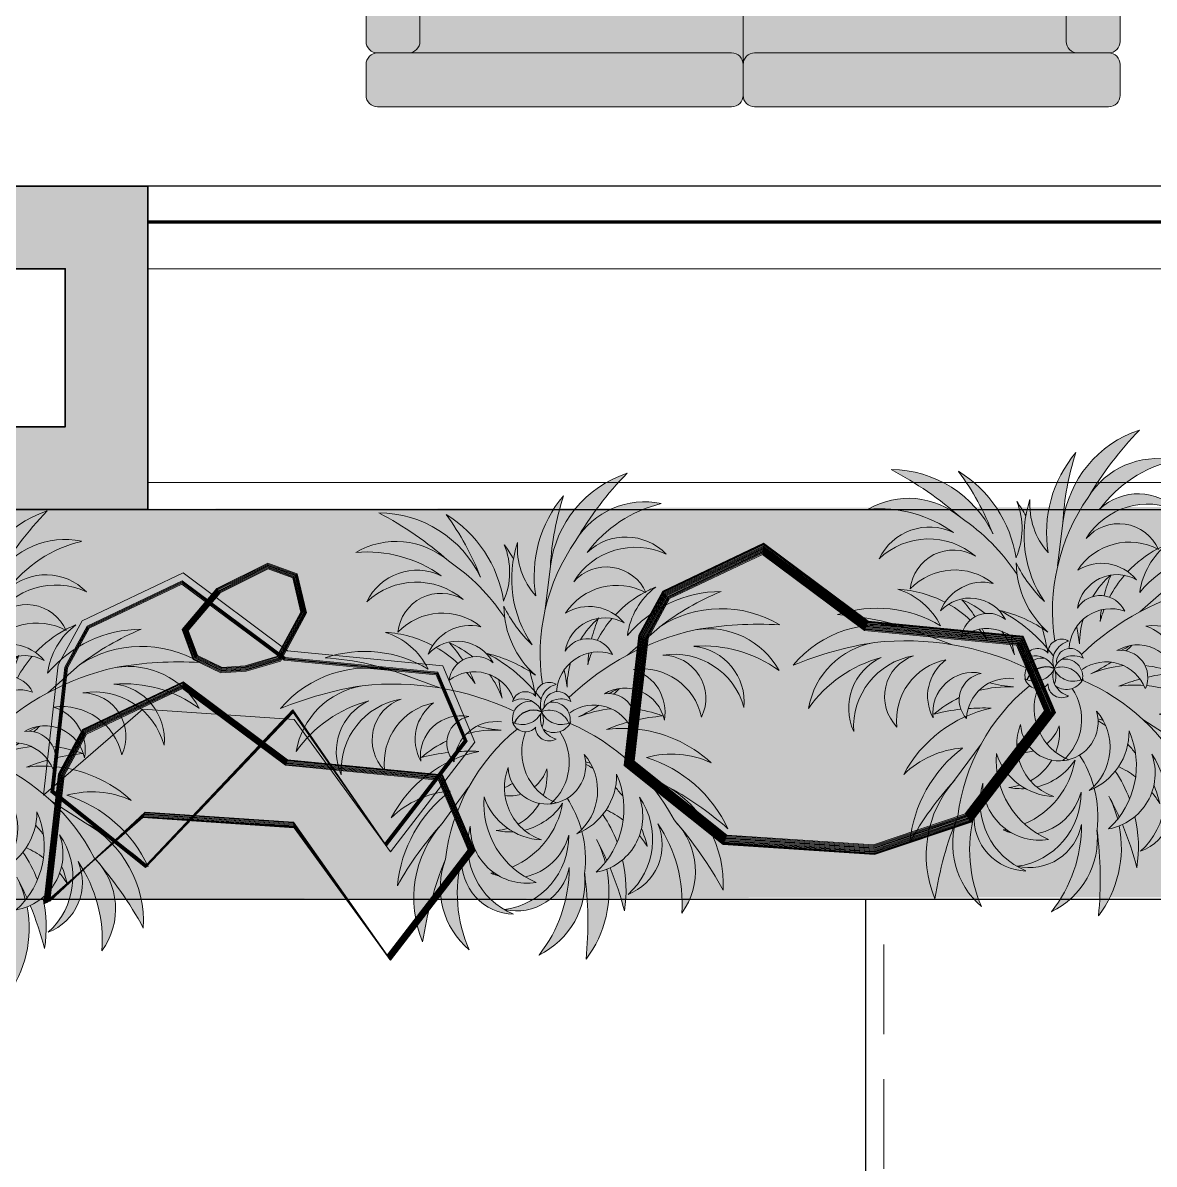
# Model space of a CAD drawing. Header units: millimetres. Extents: x -122165 to 59500, y -31598 to 53500.
# Drawn here: x 1152 to 4303, y 22177 to 25354 of the extents above; entities that cross this region are included whole.
import ezdxf

# ---------------------------------------------------------------- set-up
doc = ezdxf.new("R2010")
doc.units = ezdxf.units.MM
doc.header["$MEASUREMENT"] = 0
doc.linetypes.add('ARC$0$Existing Layout$0$07.08.14_LP_0G-for WD_FINAL$0$DASHED2', pattern=[0.375, 0.25, -0.125])
doc.linetypes.add('HIDDEN', pattern=[0.375, 0.25, -0.125])
for name, color, linetype, lineweight in [('ARC_A_ R.C.C', 162, 'Continuous', 40), ('ARC_A_R.C.C. Hatch', 8, 'Continuous', 5), ('ARC_A_Steel_1(fabrication)', 46, 'Continuous', 9), ('ARC_A_WALL', 158, 'Continuous', 35), ('ARC_Concept Zone', 252, 'ARC$0$Existing Layout$0$07.08.14_LP_0G-for WD_FINAL$0$DASHED2', 30), ('ARC_D_W Block', 252, 'Continuous', 20), ('ARC_Wall Hatch', 253, 'Continuous', 0), ('I_FUR', 7, 'Continuous', 18), ('I_FUR_Hatch', 254, 'Continuous', 18), ('I_SOFA & TABLE', 7, 'Continuous', 5), ('Lan_Planter', 74, 'Continuous', 13), ('Lan_Trees', 86, 'Continuous', 13)]:
    doc.layers.add(name, color=color, linetype=linetype, lineweight=lineweight)
for name, color, linetype in [('Hth_Elv_Furniture', 200, 'Continuous'), ('Hth_Elv_Lawn', 64, 'Continuous'), ('Pln_Elv_Curbing', 3, 'Continuous'), ('Pln_Elv_Dotted', 8, 'HIDDEN'), ('Pln_Elv_Stair', 3, 'Continuous')]:
    doc.layers.add(name, color=color, linetype=linetype)

# ---------------------------------------------------------------- blocks, each defined once
blk = doc.blocks.new('ARC$1$Existing Layout$0$col gf 180116')
at = {"layer": 'ARC_A_R.C.C. Hatch'}
h = blk.add_hatch(color=256, dxfattribs=at)
h.dxf.hatch_style = 1
h.paths.add_polyline_path([(201.74, 26.7862), (202.64, 26.7862), (202.64, 26.4862), (201.74, 26.4862)])
edge = h.paths.add_edge_path()
edge.add_line((216.34, 22.9862), (216.14, 22.9862))
edge.add_line((216.14, 22.9862), (216.14, 25.5862))
edge.add_line((216.14, 25.5862), (218.34, 25.5862))
edge.add_line((218.34, 25.5862), (218.34, 22.9862))
edge.add_line((218.34, 22.9862), (218.04, 22.9862))
h.paths.add_polyline_path([(207.14, 25.8862), (207.44, 25.8862), (207.44, 26.7862), (207.14, 26.7862)])
h.paths.add_polyline_path([(208.04, 20.4862), (208.04, 20.7862), (207.14, 20.7862), (207.14, 20.4862)])
h.paths.add_polyline_path([(202.64, 32.7862), (202.64, 32.4862), (201.74, 32.4862), (201.74, 32.7862)])
h.paths.add_polyline_path([(191.24, 20.4862), (191.24, 20.7862), (190.34, 20.7862), (190.34, 20.4862)])
h.paths.add_polyline_path([(184.04, 20.4862), (184.04, 20.7862), (183.14, 20.7862), (183.14, 20.4862)])
h.paths.add_polyline_path([(220.64, 14.1862), (220.34, 14.1862), (220.34, 13.2862), (220.64, 13.2862)])
h.paths.add_polyline_path([(220.64, 20.4862), (220.64, 20.7862), (219.74, 20.7862), (219.74, 20.4862)])
h.paths.add_polyline_path([(220.64, 25.2862), (220.64, 25.5862), (219.74, 25.5862), (219.74, 25.2862)])
h.paths.add_polyline_path([(220.64, 32.7862), (220.64, 32.4862), (219.74, 32.4862), (219.74, 32.7862)])
h.paths.add_polyline_path([(220.34, 37.2862), (220.64, 37.2862), (220.64, 38.1862), (220.34, 38.1862)])
h.paths.add_polyline_path([(201.14, 43.2862), (201.44, 43.2862), (201.44, 44.1862), (201.14, 44.1862)])
h.paths.add_polyline_path([(196.34, 43.2862), (196.64, 43.2862), (196.64, 44.1862), (196.34, 44.1862)])
h.paths.add_polyline_path([(190.34, 43.2862), (190.64, 43.2862), (190.64, 44.1862), (190.34, 44.1862)])
h.paths.add_polyline_path([(207.14, 43.2862), (207.44, 43.2862), (207.44, 44.1862), (207.14, 44.1862)])
h.paths.add_polyline_path([(220.64, 56.7862), (220.34, 56.7862), (220.34, 55.8862), (220.64, 55.8862)])
h.paths.add_polyline_path([(220.34, 50.7862), (220.64, 50.7862), (220.64, 49.8862), (220.34, 49.8862)])
h.paths.add_polyline_path([(226.34, 50.7862), (226.64, 50.7862), (226.64, 49.8862), (226.34, 49.8862)])
h.paths.add_polyline_path([(220.34, 43.2862), (220.64, 43.2862), (220.64, 44.1862), (220.34, 44.1862)])
h.paths.add_polyline_path([(232.64, 44.1862), (232.64, 43.8862), (231.74, 43.8862), (231.74, 44.1862)])
h.paths.add_polyline_path([(232.64, 50.4862), (232.64, 50.7862), (231.74, 50.7862), (231.74, 50.4862)])
h.paths.add_polyline_path([(232.64, 55.8862), (232.64, 56.1862), (231.74, 56.1862), (231.74, 55.8862)])
h.paths.add_polyline_path([(213.14, 43.2862), (213.44, 43.2862), (213.44, 44.1862), (213.14, 44.1862)])
h.paths.add_polyline_path([(226.64, 7.8862), (226.64, 8.1862), (225.74, 8.1862), (225.74, 7.8862)])
h.paths.add_polyline_path([(226.64, 13.2862), (226.64, 13.5862), (225.74, 13.5862), (225.74, 13.2862)])
h.paths.add_polyline_path([(201.74, 20.7862), (201.74, 20.4862), (202.64, 20.4862), (202.64, 20.7862)])
h.paths.add_polyline_path([(184.04, 25.8862), (184.04, 26.1862), (183.14, 26.1862), (183.14, 25.8862)])
h.paths.add_polyline_path([(183.14, 14.1862), (183.14, 13.8862), (184.04, 13.8862), (184.04, 14.1862)])
h.paths.add_polyline_path([(202.64, 13.8862), (202.64, 14.1862), (201.74, 14.1862), (201.74, 13.8862)])
h.paths.add_polyline_path([(196.34, 13.2862), (196.64, 13.2862), (196.64, 14.1862), (196.34, 14.1862)])
h.paths.add_polyline_path([(190.34, 13.2862), (190.64, 13.2862), (190.64, 14.1862), (190.34, 14.1862)])
h.paths.add_polyline_path([(196.34, 25.8862), (196.64, 25.8862), (196.64, 26.7862), (196.34, 26.7862)])
h.paths.add_polyline_path([(190.34, 25.8862), (190.64, 25.8862), (190.64, 26.7862), (190.34, 26.7862)])
h.paths.add_polyline_path([(214.04, 13.2862), (214.04, 13.5862), (213.14, 13.5862), (213.14, 13.2862)])
h.paths.add_polyline_path([(213.14, 20.7862), (213.14, 20.4862), (214.04, 20.4862), (214.04, 20.7862)])
h.paths.add_polyline_path([(213.44, 26.7862), (213.14, 26.7862), (213.14, 25.8862), (213.44, 25.8862)])
h.paths.add_polyline_path([(214.04, 32.7862), (214.04, 32.4862), (213.14, 32.4862), (213.14, 32.7862)])
h.paths.add_polyline_path([(214.04, 7.8862), (214.04, 8.1862), (213.14, 8.1862), (213.14, 7.8862)])
h.paths.add_polyline_path([(226.64, 20.4862), (226.64, 20.7862), (225.74, 20.7862), (225.74, 20.4862)])
h.paths.add_polyline_path([(226.64, 25.2862), (226.64, 25.5862), (225.74, 25.5862), (225.74, 25.2862)])
h.paths.add_polyline_path([(226.64, 32.7862), (226.64, 32.4862), (225.74, 32.4862), (225.74, 32.7862)])
h.paths.add_polyline_path([(226.64, 37.2862), (226.64, 37.5862), (225.74, 37.5862), (225.74, 37.2862)])
h.paths.add_polyline_path([(225.74, 44.1862), (225.74, 43.8862), (226.64, 43.8862), (226.64, 44.1862)])
h.paths.add_polyline_path([(226.64, 56.7862), (226.34, 56.7862), (226.34, 55.8862), (226.64, 55.8862)])
h.paths.add_polyline_path([(214.04, 55.8862), (214.04, 56.1862), (213.14, 56.1862), (213.14, 55.8862)])
h.paths.add_polyline_path([(213.14, 37.2862), (213.44, 37.2862), (213.44, 38.1862), (213.14, 38.1862)])
h.paths.add_polyline_path([(214.04, 50.7862), (213.74, 50.7862), (213.74, 49.8862), (214.04, 49.8862)])
h.paths.add_polyline_path([(207.14, 37.2862), (207.44, 37.2862), (207.44, 38.1862), (207.14, 38.1862)])
h.paths.add_polyline_path([(207.14, 49.8862), (207.44, 49.8862), (207.44, 50.7862), (207.14, 50.7862)])
h.paths.add_polyline_path([(183.14, 50.1862), (183.14, 49.8862), (184.04, 49.8862), (184.04, 50.1862)])
h.paths.add_polyline_path([(183.14, 38.1862), (183.14, 37.8862), (184.04, 37.8862), (184.04, 38.1862)])
h.paths.add_polyline_path([(201.74, 37.5862), (201.74, 37.2862), (202.64, 37.2862), (202.64, 37.5862)])
h.paths.add_polyline_path([(196.34, 37.2862), (196.64, 37.2862), (196.64, 38.1862), (196.34, 38.1862)])
h.paths.add_polyline_path([(190.34, 37.2862), (190.64, 37.2862), (190.64, 38.1862), (190.34, 38.1862)])
h.paths.add_polyline_path([(201.14, 49.8862), (201.44, 49.8862), (201.44, 50.7862), (201.14, 50.7862)])
h.paths.add_polyline_path([(196.34, 49.8862), (196.64, 49.8862), (196.64, 50.7862), (196.34, 50.7862)])
h.paths.add_polyline_path([(190.34, 49.8862), (190.64, 49.8862), (190.64, 50.7862), (190.34, 50.7862)])
h.paths.add_polyline_path([(220.64, 8.1862), (220.34, 8.1862), (220.34, 7.2862), (220.64, 7.2862)])
h.paths.add_polyline_path([(195.74, 20.4862), (195.74, 20.7862), (196.64, 20.7862), (196.64, 20.4862)])
h.paths.add_polyline_path([(183.14, 43.5862), (183.14, 43.2862), (184.04, 43.2862), (184.04, 43.5862)])
blk = doc.blocks.new('ARC$0$Existing Layout$0$A$C04F219B2')
at = {"layer": 'ARC_Wall Hatch'}
h = blk.add_hatch(color=256, dxfattribs=at)
h.dxf.hatch_style = 1
h.paths.add_polyline_path([(0.6, -0.9), (-0.9, -0.9), (-0.9, -0.3), (-0.67, -0.3), (-0.67, -0.67), (0.37, -0.67), (0.37, -0.23), (0, -0.23), (0, 0), (0.6, 0)])
h.paths.add_polyline_path([(0, 0), (-0.23, 0), (-0.23, 0.37), (-0.67, 0.37), (-0.67, 0), (-0.9, 0), (-0.9, 0.6), (0, 0.6)])
at = {"layer": 'ARC_A_WALL'}
blk.add_line((0.5978, -0.3952, -0.0007), (0.6, -0.3952, -0.0007), dxfattribs=at)
blk.add_lwpolyline([(0, 0), (-0.23, 0), (-0.23, 0.37), (-0.67, 0.37), (-0.67, 0), (-0.9, 0), (-0.9, 0.6), (0, 0.6)], close=True, dxfattribs=at)
at = {"layer": 'ARC_A_WALL', "elevation": 0}
blk.add_lwpolyline([(0.6, -0.9), (-0.9, -0.9), (-0.9, -0.3), (-0.67, -0.3), (-0.67, -0.67), (0.37, -0.67), (0.37, -0.23), (0, -0.23), (0, 0), (0.6, 0)], close=True, dxfattribs=at)
blk = doc.blocks.new('ARC$0$Existing Layout$0$A$C3EBA4768')
at = {"layer": 'ARC_Wall Hatch'}
blk.add_blockref('ARC$0$Existing Layout$0$A$C04F219B2', (0.9, -6.6, 0.0013), dxfattribs=at)
blk = doc.blocks.new('ARC')
at = {"layer": 'ARC_A_Steel_1(fabrication)'}
for p, q in [((1500, 24074.9, -1.5), (6000, 24074.9, -1.5)), ((1500, 23999.9, -1.5), (6000, 23999.9, -1.5))]:
    blk.add_line(p, q, dxfattribs=at)
at = {"layer": 'ARC_Concept Zone'}
blk.add_line((0, 23999.9, -1.5), (11999.9, 23999.9, -1.5), dxfattribs=at)
at = {"layer": 'ARC_Concept Zone', "ltscale": 1.5, "elevation": -0.1}
blk.add_lwpolyline([(13499.9, 24899.9), (900, 24899.9), (900, 36599.8), (13269.9, 36599.8), (13269.9, 26999.8)], dxfattribs=at)
at = {"layer": 'ARC_D_W Block', "lineweight": 13}
for p, q in [((1500, 24899.9, -1.5), (6000, 24899.9, -1.5)), ((1500, 24669.9, -1.5), (6000, 24669.9, -1.5))]:
    blk.add_line(p, q, dxfattribs=at)
at = {"layer": 'ARC_D_W Block', "lineweight": 13, "extrusion": (4.48937e-09, -4.2654e-20, 1), "const_width": 10, "elevation": -1.5}
blk.add_lwpolyline([(1500, 24799.9), (6000, 24800.1)], dxfattribs=at)
at = {"xscale": 999.9941761349517, "yscale": 999.9941761349517, "zscale": 999.9941761349517}
blk.add_blockref('ARC$0$Existing Layout$0$A$C3EBA4768', (0, 31499.8, -0.7), dxfattribs=at)
at = {"layer": 'ARC_A_ R.C.C', "extrusion": (4.48937e-09, -4.26518e-20, 1), "xscale": 999.9941761349517, "yscale": 999.9941761349517, "zscale": 999.9941761349517}
blk.add_blockref('ARC$1$Existing Layout$0$col gf 180116', (-183138.9, -13286.1, -0.9), dxfattribs=at)
at = {"layer": 'ARC_Wall Hatch', "xscale": 999.9941761349517, "yscale": 999.9941761349517, "zscale": 999.9941761349517}
blk.add_blockref('ARC$0$Existing Layout$0$A$C04F219B2', (900, 24899.9, 0.6), dxfattribs=at)
blk = doc.blocks.new('P1')
at = {"layer": 'Hth_Elv_Furniture'}
h = blk.add_hatch(color=62, dxfattribs=at)
h.dxf.hatch_style = 1
h.paths.add_polyline_path([(33.77, -5.66, -0.219246), (32.76, -15.01, 0.20212), (36.08, -11.13, -0.107214), (34.89, -15.41, -0.313782), (36.59, -19.78, 0.389116), (36.1, -12.26, -0.549894), (39.06, -18.18, 0.383568), (38.84, -9.43, -0.413514), (41.21, -16.19, 0.177326), (43.33, -8.43, -0.318251), (42.56, -16.84, -0.098835), (37.42, -21.94, 0.17978), (32.19, -24.74, 0.012151), (32.54, -24.22, -0.024893), (30.75, -24.66, -0.003217), (30.61, -24.78, -0.504229), (31.37, -26.6, 0.440566), (28.89, -25.29, -0.064406), (29.31, -25.54, -0.928445), (29.83, -27.93, 0.440566), (28.89, -25.29, -0.188433), (27.51, -25.33, -0.188433), (28.89, -25.29, 0.169668), (29.82, -24.45, 0.328118), (28.93, -22.81, 0.138611), (31.25, -9.01, 0.058181), (29.18, -1.63, -0.28732), (32.54, -12.01, 0.064978)])
h = blk.add_hatch(color=256, dxfattribs=at)
h.dxf.hatch_style = 1
h.paths.add_polyline_path([(29.18, -1.63, -0.058181), (31.25, -9.01, -0.068976), (31.05, -16.07), (32.54, -12.01, 0.28732)])
h = blk.add_hatch(color=106, dxfattribs=at)
h.dxf.hatch_style = 1
h.paths.add_polyline_path([(31.25, -9.01, 0.318251), (25.28, -3.04, -0.177326), (29.88, -9.63, 0.413514), (23.17, -7.13, -0.383568), (30.04, -12.55, 0.549894), (23.59, -11.05, -0.389116), (29.69, -15.49, 0.374283), (24.42, -14.33, -0.517052), (28.45, -18.69, 0.563538), (24.52, -17.23, -0.003578), (24.59, -17.38, -0.256227), (27.6, -19.44, 0.042482), (27.22, -21.61, 0.076941), (26.89, -18.47, 0.126123), (25.26, -17.51, -0.029036), (25.3, -19.59, 0.049426), (24.59, -17.38, 0.015093), (24.36, -17.36, -0.02156), (24.52, -17.23, 0.166347), (19.29, -11.66, -0.175984), (21.69, -17, 0.210151), (13.13, -12.21, -0.060449), (18.77, -16.28), (22.05, -18.67, -0.09578), (27.34, -23.07, -0.094671), (27.69, -22.77, 0.000782), (27.68, -22.77, -0.273926), (28.93, -22.81, 0.138611)])
h = blk.add_hatch(color=106, dxfattribs=at)
h.dxf.hatch_style = 1
h.paths.add_polyline_path([(46.91, -10.53, -0.058181), (42.56, -16.84, -0.098835), (37.42, -21.94, -0.030775), (38.46, -21.86, 0.088195), (34.95, -24.43, -0.196871), (42.71, -22.73, 0.036965), (44.02, -21.91, -0.20212), (38.92, -21.84, 0.219246), (46.75, -16.64, -0.064978), (41.08, -19.75, 0.28732)])
h = blk.add_hatch(color=106, dxfattribs=at)
h.dxf.hatch_style = 1
h.paths.add_polyline_path([(8.03, -14.49, -0.057372), (15.52, -16.56, -0.095538), (22.05, -18.67), (18.77, -16.28, 0.287759)])
h = blk.add_hatch(color=62, dxfattribs=at)
h.dxf.hatch_style = 1
h.paths.add_polyline_path([(23.83, -22.25, 0.424301), (20.54, -26.09, 0.016292), (20.76, -26.33, -0.392603), (27.08, -23.82, -0.166456), (27.34, -23.07, 0.193085), (15.52, -16.56, 0.317008), (7.32, -18.72, -0.170047), (15.68, -18.05, 0.426055), (10.55, -22.74, -0.378393), (18.5, -18.82, 0.463836), (13.41, -24.8, -0.322927), (21.18, -20.07, 0.310178), (17.28, -25.28, -0.42541)])
h = blk.add_hatch(color=62, dxfattribs=at)
h.dxf.hatch_style = 1
h.paths.add_polyline_path([(40.19, -35.64, 0.20212), (35.79, -33.06, -0.219246), (39.79, -41.56, 0.064978), (36.55, -35.96), (34.02, -33.08, 0.067335), (30.17, -27.77, -0.077651), (29.83, -27.93, 0.440566), (28.89, -25.29, 0.440566), (29.83, -22.65, -0.584036), (30.31, -24.74, 0.006092), (30.75, -24.66, 0.095412), (34.16, -20.37, -0.081113), (32.54, -24.22, 0.003301), (32.77, -24.15, -0.186313), (38.46, -21.86, 0.088195), (34.95, -24.43, -0.23555), (44.21, -23.11, 0.20212), (39.39, -24.76, -0.219246), (48.45, -27.27, 0.064978), (42.09, -26.08, -0.28732), (50.5, -33.03, 0.058181), (44.4, -28.38, -0.318251), (47.75, -36.13, 0.177326), (43.32, -29.42, -0.413514), (43.16, -36.58, 0.383568), (40.66, -28.2, -0.543391), (39.75, -34.71, -0.024432)])
h = blk.add_hatch(color=106, dxfattribs=at)
h.dxf.hatch_style = 1
h.paths.add_polyline_path([(17.7, -27.74, -0.378393), (10.97, -21.96, 0.426055), (14.77, -27.78, -0.170047), (6.84, -25.05, 0.317008), (14.24, -29.19, 0.093631), (18.04, -28.93, -0.021818), (17.83, -28.48, 0.02767), (18.2, -28.89, 0.076735), (21.05, -27.61, -0.095722), (20.58, -26.36, -0.090481), (20.59, -25.1, -0.137395), (18.71, -23.16, 0.03985), (18.16, -23.73, 0.191184), (20.6, -27.19, -0.252795), (14.81, -22.61, 0.047532), (13.93, -23.79, 0.287155)])
h = blk.add_hatch(color=62, dxfattribs=at)
h.dxf.hatch_style = 1
h.paths.add_polyline_path([(29.82, -24.45, 0.568046), (27.71, -22.76, 0.513487), (27.48, -24.74, 0.585796), (26.42, -26.6, -0.440566), (28.89, -25.29, 0.169668)])
h = blk.add_hatch(color=106, dxfattribs=at)
h.dxf.hatch_style = 1
h.paths.add_polyline_path([(27.94, -22.69, 0.021151), (27.87, -22.84, -0.408861), (28.89, -25.29, 0.169668), (29.82, -24.45, 0.518598)])
h.paths.add_polyline_path([(29.71, -25.96, 0.141461), (28.89, -25.29, -0.408861), (27.87, -27.75, 0.018288), (27.93, -27.87, 0.526913)])
h = blk.add_hatch(color=256, dxfattribs=at)
h.dxf.hatch_style = 1
h.paths.add_polyline_path([(44.21, -23.11, 0.23555), (34.95, -24.43, -0.088195), (38.46, -21.86, 0.211726), (32.19, -24.74, 0.012151), (32.54, -24.22, -0.024893), (30.75, -24.66, -0.003217), (30.61, -24.78, -0.202354), (31.38, -25.35, -0.095138), (38.18, -25.61), (42.09, -26.08, -0.064978), (48.45, -27.27, 0.219246), (39.39, -24.76, -0.20212)])
h.paths.add_polyline_path([(42.09, -26.08), (38.18, -25.61, -0.095138), (44.4, -28.38, -0.058181), (50.5, -33.03, 0.28732)])
h = blk.add_hatch(color=106, dxfattribs=at)
h.dxf.hatch_style = 1
h.paths.add_polyline_path([(27.48, -24.74, -0.213271), (27.08, -23.82, 0.272433), (22.08, -24.64, 0.143379), (23.71, -25.75, -0.122936), (21.31, -25.44, 0.052103), (20.76, -26.33, 0.358642), (27.08, -26.94, -0.238718), (27.3, -25.44, 0.199857), (26.42, -26.6, -0.585796)])
h = blk.add_hatch(color=62, dxfattribs=at)
h.dxf.hatch_style = 1
h.paths.add_polyline_path([(28.89, -25.29, -0.188433), (27.51, -25.33, 0.232807), (26.42, -26.6, -0.585796), (27.48, -24.74, -0.213271), (27.08, -23.82, 0.272433), (22.08, -24.64, 0.143379), (23.71, -25.75, -0.122936), (21.31, -25.44, 0.052103), (20.76, -26.33, 0.358642), (27.08, -26.94, 0.164038), (27.73, -27.8, 0.020166), (27.87, -27.75, -0.408861)])
h = blk.add_hatch(color=62, dxfattribs=at)
h.dxf.hatch_style = 1
h.paths.add_polyline_path([(28.89, -25.29, 0.408861), (27.87, -27.75, 0.408861)])
h.paths.add_polyline_path([(27.87, -22.84, 0.408861), (28.89, -25.29, 0.408861)])
h = blk.add_hatch(color=106, dxfattribs=at)
h.dxf.hatch_style = 1
h.paths.add_polyline_path([(37.81, -27.44, -0.384228), (39.73, -34.66, -0.025826), (40.19, -35.64, 0.20212), (35.79, -33.06, -0.219246), (39.79, -41.56, 0.064978), (36.55, -35.96), (34.02, -33.08, 0.067335), (30.17, -27.77, -0.077651), (29.83, -27.93, 0.365781), (29.31, -25.54, -0.430247), (30.7, -26.65, -0.501544), (34.09, -31.7, 0.592294), (34.37, -27.41, -0.517052), (36.94, -32.76, 0.374283)])
h = blk.add_hatch(color=62, dxfattribs=at)
h.dxf.hatch_style = 1
h.paths.add_polyline_path([(27.82, -27.86, -0.18136), (27.08, -26.94, -0.358642), (20.76, -26.33, 0.016292), (20.63, -26.63, 0.424301), (25.02, -29.15, -0.42541), (17.83, -28.48, 0.310178), (23.24, -32.09, -0.322927), (14.35, -30.22, 0.463836), (21.14, -34.16, -0.378393), (12.33, -33.12, 0.426055), (18.73, -35.83, -0.170047), (10.63, -37.99, 0.327489), (18.32, -37.94, 0.007414), (19.08, -37.29, 0.174259)])
h = blk.add_hatch(color=106, dxfattribs=at)
h.dxf.hatch_style = 1
h.paths.add_polyline_path([(24.75, -34.81, -0.175984), (24.27, -40.65, 0.166062), (27.34, -33.67, -0.028989), (27.07, -33.57, 0.020335), (27.36, -33.44, 0.048488), (27.29, -31.16, -0.028401), (27.94, -33.1, 0.128924), (29.15, -31.6, 0.07466), (28.42, -28.62, 0.041207), (29.47, -30.48, -0.276809), (27.07, -33.57, 0.592294), (30.51, -30.98, -0.517052), (28.13, -36.42, 0.374283), (32.73, -33.61, -0.389116), (28.41, -39.79, 0.549894), (34.01, -36.26, -0.383568), (29.29, -43.63, 0.413514), (34.82, -39.08, -0.177326), (32.62, -46.81, 0.318251), (36.32, -39.22, 0.135284), (30.17, -27.77, -0.077651), (29.83, -27.93, 0.281557), (29.71, -25.96, -0.526913), (27.93, -27.87, 0.008573), (27.96, -27.93, -0.022389), (27.82, -27.86, -0.086615), (24.27, -33.34), (22.24, -36.47, -0.060449), (18.28, -42.18, 0.210151)])
h = blk.add_hatch(color=106, dxfattribs=at)
h.dxf.hatch_style = 1
h.paths.add_polyline_path([(22.03, -31.97, -0.096637), (19.99, -31.13, -0.052948), (19.07, -32.69, 0.069413), (21.21, -32.67, 0.022773)])
h.paths.add_polyline_path([(24.15, -29.28, -0.268568), (21.05, -27.61, -0.076735), (18.2, -28.89, 0.307781), (23.73, -29.95, 0.0167)])
h.paths.add_polyline_path([(18.32, -34.34, -0.033102), (17.67, -34.16, -0.03583), (16.67, -34.87, 0.036823)])
h = blk.add_hatch(color=62, dxfattribs=at)
h.dxf.hatch_style = 1
h.paths.add_polyline_path([(15.42, -31.2, 0.061431), (17.07, -32.15, 0.058381), (19.59, -30.84, -0.108013), (18.04, -28.93, -0.093631), (14.24, -29.19, -0.057372), (6.47, -29.32, 0.213514), (14.62, -31.2, -0.049581), (14.35, -30.22, 0.039514), (15.24, -31.06, 0.054424), (17.32, -30.27, -0.018318)])
h = blk.add_hatch(color=62, dxfattribs=at)
h.dxf.hatch_style = 1
h.paths.add_polyline_path([(14.75, -31.49, -0.035721), (10.84, -32.8, 0.096083), (15.48, -32.63, -0.066164)])
h = blk.add_hatch(color=62, dxfattribs=at)
h.dxf.hatch_style = 1
h.paths.add_polyline_path([(36.55, -35.96), (34.02, -33.08, -0.067335), (36.32, -39.22, -0.058181), (36.76, -46.87, 0.28732)])
h = blk.add_hatch(color=106, dxfattribs=at)
h.dxf.hatch_style = 1
h.paths.add_polyline_path([(22.24, -36.47), (24.27, -33.34, -0.086341), (19.08, -37.29, -0.057372), (12.71, -41.74, 0.287759)])
h = blk.add_hatch(color=106, dxfattribs=at)
h.dxf.hatch_style = 1
h.paths.add_polyline_path([(29.15, -33.54, -0.109568), (28.11, -33.79, -0.034868), (28.51, -36.26, 0.067781)])
at = {"layer": 'Hth_Elv_Furniture', "color": 106}
blk.add_arc((27.13, -24.58), 1.9, 338.1003, 67.0514, dxfattribs=at)
at = {"layer": 'Lan_Trees'}
for p, q in [((32.54, -12.01), (31.05, -16.07)), ((18.77, -16.28), (22.05, -18.67)), ((14, -21.4), (14.02, -21.42)), ((14.06, -21.23), (14.1, -21.28)), ((14.11, -21.06), (14.19, -21.14)), ((14.17, -20.89), (14.28, -21)), ((14.24, -20.73), (14.27, -20.77))]:
    blk.add_line(p, q, dxfattribs=at)
for points in [[(31.25, -9.01, 0.058181), (29.18, -1.63, -0.28732), (32.54, -12.01)], [(28.93, -22.81, 0.138611), (31.25, -9.01, 0.318251), (25.28, -3.04, -0.177326), (29.88, -9.63, 0.413514), (23.17, -7.13, -0.383568), (30.04, -12.55, 0.549894), (23.59, -11.05, -0.389116), (29.69, -15.49, 0.374283), (24.42, -14.33, -0.517052), (28.45, -18.69, 0.592294), (24.36, -17.36, -0.440566), (27.97, -21.64)], [(34.89, -15.41, 0.107214), (36.08, -11.13, -0.20212), (32.76, -15.01, 0.219246), (33.77, -5.66)], [(30.06, -22.75, 0.503181), (31.73, -16.89, -0.592294), (33.33, -20.89, 0.517052), (34.11, -15, -0.374283), (36.59, -19.78, 0.389116), (36.1, -12.26, -0.549894), (39.06, -18.18, 0.383568), (38.84, -9.43, -0.413514), (41.21, -16.19, 0.177326), (43.33, -8.43, -0.318251), (42.56, -16.84, -0.098835), (37.42, -21.94)], [(21.69, -17, 0.175984), (19.29, -11.66, -0.221312), (25.3, -19.59, 0.029036), (25.26, -17.51)], [(25.2, -16.84, 0.034816), (24.75, -14.39, -0.067076), (26.25, -16.7)], [(33.58, -18.13, 0.039304), (35.12, -16.94, -0.072151), (33.87, -19.04)], [(27.6, -19.44, 0.042482), (27.22, -21.61, 0.076941), (26.89, -18.47)], [(18.5, -18.82, 0.463836), (13.41, -24.8, -0.322927), (21.18, -20.07, 0.310178), (17.28, -25.28, -0.42541), (23.83, -22.25, 0.470637), (20.63, -26.63, -0.411481), (27.08, -23.82)], [(13.98, -21.49, -0.041587), (14.26, -20.68, 0.009395), (14.31, -20.97)], [(30.02, -25.24, 0.111813), (34.16, -20.37, -0.093357), (32.19, -24.74, -0.211726), (38.46, -21.86, 0.088195), (34.95, -24.43, -0.23555), (44.21, -23.11)], [(18.32, -22.21, -0.052774), (18.12, -21.18, 0.06735), (18.01, -22.71)], [(13.93, -23.79, 0.287155), (17.7, -27.74, -0.378393), (10.97, -21.96, 0.426055), (14.77, -27.78, -0.170047), (6.84, -25.05)], [(18.16, -23.73, 0.191184), (20.6, -27.19, -0.252795), (14.81, -22.61)], [(22.08, -24.64, 0.143379), (23.71, -25.75, -0.122936), (21.31, -25.44)], [(44.4, -28.38, -0.058181), (50.5, -33.03, 0.28732), (42.09, -26.08), (38.18, -25.61)], [(18.99, -37.37, -0.365717), (10.63, -37.99, 0.170047), (18.73, -35.83, -0.426055), (12.33, -33.12, 0.378393), (21.14, -34.16, -0.463836), (14.35, -30.22, 0.322927), (23.24, -32.09, -0.310178), (17.83, -28.48, 0.42541), (25.02, -29.15, -0.470637), (20.54, -26.09, 0.377888), (27.09, -26.94)], [(30.7, -26.65, -0.501544), (34.09, -31.7, 0.592294), (34.37, -27.41, -0.517052), (36.94, -32.76, 0.374283), (37.81, -27.44, -0.389116), (39.68, -34.75, 0.549894), (40.66, -28.2, -0.383568), (43.16, -36.58, 0.413514), (43.32, -29.42)], [(27.82, -27.88, -0.173978), (19.08, -37.29, -0.057372), (12.71, -41.74, 0.287759), (22.24, -36.47)], [(29.15, -31.6, 0.07466), (28.42, -28.62, 0.041207), (29.47, -30.48)], [(35.49, -29.82, -0.040494), (37.39, -30.46, 0.075804), (35.42, -28.82)], [(14.24, -29.19, -0.057372), (6.47, -29.32, 0.213514), (14.62, -31.2)], [(27.36, -33.44, 0.048488), (27.29, -31.16, -0.028401), (27.94, -33.1)], [(39.75, -34.71, -0.024432), (40.19, -35.64, 0.20212), (35.79, -33.06, -0.219246), (39.79, -41.56, 0.064978), (36.55, -35.96), (34.02, -33.08)], [(18.28, -42.18, 0.060449), (22.24, -36.47), (24.27, -33.34)], [(28.11, -33.79, -0.034868), (28.51, -36.26, 0.067781), (29.15, -33.54)], [(17.67, -34.16, -0.03583), (16.67, -34.87, 0.036823), (18.32, -34.34)]]:
    blk.add_lwpolyline(points, format="xyb", dxfattribs=at)
for centre, radius, start, end in [((8.82, -4.11), 25, 338.0749, 356.4509), ((36.63, -10.49), 10.28, 295.648, 359.7697), ((17.69, 4.93), 33.06, 318.8003, 332.1193), ((-0.8, -37.51), 28.87, 47.3261, 61.1633), ((11.96, -24.34), 12.18, 37.0277, 84.4999), ((11.98, -23.95), 10.25, 48.463, 112.6775), ((2.8, -48.08), 33.99, 68.0219, 81.1563), ((12.95, -23.46), 7.36, 69.5658, 139.9219), ((25.62, -10.54), 10.48, 316.9232, 330.2904), ((13.31, -34.55), 18.12, 39.3346, 82.9937), ((37.19, -10.74), 11.24, 278.8816, 328.3465), ((31.98, 3.53), 25, 291.3496, 306.2206), ((12.45, -30.32), 12.68, 75.248, 113.8507), ((15.36, -22.86), 4.82, 86.2878, 178.5946), ((16.75, -25.29), 6.7, 74.7844, 157.6896), ((25.62, -10.54), 10.48, 303.7525, 310.6912), ((26.78, -7.73), 12.43, 292.0384, 297.3844), ((27.25, -13.68), 8.52, 289.7324, 306.0195), ((33.08, -34.32), 12.96, 95.6838, 103.1781), ((24.79, -22.4), 3.52, 172.8218, 196.7543), ((26.66, -20.08), 4.99, 201.523, 211.145), ((28.3, -23.83), 1.23, 106.3778, 228.9298), ((28.15, -23.55), 1.9, 250.2636, 28.0553), ((28.26, -24.23), 1.58, 352.0882, 111.5214), ((29.63, -23.55), 1.9, 151.9447, 247.0514), ((29.48, -23.83), 1.23, 311.0702, 73.6222), ((41.55, -15.82), 6.57, 246.4017, 292.1085), ((37.78, -13.49), 10.48, 298.0721, 306.5399), ((23.12, -20.77), 5.01, 208.3988, 239.6914), ((27.13, -24.58), 1.9, 73.0279, 73.207), ((43.76, -29.66), 6.57, 86.0069, 131.7137), ((27.47, -25.97), 1.23, 88.3852, 210.9372), ((27.24, -6.51), 18.48, 279.4808, 287.4268), ((30.32, -25.97), 1.23, 329.0628, 91.6148), ((41.19, -35.85), 11.24, 49.7689, 99.2338), ((13.48, -21.86), 7.36, 205.6224, 275.9785), ((28.25, -27.08), 1.9, 70.2636, 165.3702), ((28.68, -26.41), 1.68, 146.7241, 244.7863), ((27.13, -26), 1.9, 288.3275, 21.8997), ((29.63, -27.04), 1.9, 112.9486, 208.0553), ((29.53, -27.08), 1.9, 14.6298, 109.7364), ((28.15, -27.04), 1.9, 331.9447, 67.0514), ((29.48, -26.75), 1.23, 286.3778, 97.8778), ((34.09, -43.2), 18.05, 55.1645, 98.6416), ((28.16, -26.3), 1.59, 257.0763, 12.6894), ((40.68, -51.04), 25, 71.8948, 86.7659), ((15.47, -19.02), 10.24, 285.4338, 302.9857), ((25.7, -30.03), 3.79, 291.2792, 35.1448), ((12.48, -44.64), 24.45, 12.8246, 43.6424), ((29.79, -14.7), 12.96, 275.8546, 282.8962), ((31.01, -36.11), 8.52, 74.0975, 89.3003), ((15.47, -19.02), 10.24, 263.0961, 284.4924), ((40.6, -34.62), 7.31, 348.0591, 58.674), ((13.93, -23.4), 11.79, 326.2553, 330.0824), ((6.91, -24.92), 17.96, 344.5404, 345.9867), ((32.5, -41.89), 12.43, 82.1021, 86.9942), ((30.49, -39.61), 10.48, 68.9154, 75.2801), ((36.37, -38.83), 11.69, 13.3138, 53.536), ((12.66, -21.14), 10.25, 284.6206, 297.0814), ((3.67, -4.83), 28.87, 294.0205, 298.2182), ((12.74, -20.76), 12.18, 290.839, 304.2038), ((28.08, -31.33), 2.46, 245.7123, 8.2643), ((27.39, -32.85), 3.64, 281.6285, 30.9937), ((30.49, -39.61), 10.48, 49.2176, 62.3277), ((3.67, -4.83), 28.87, 284.3811, 292.5643), ((12.2, -27.55), 8.58, 323.205, 335.3286), ((13.93, -23.4), 11.79, 308.1526, 313.3708), ((40.2, -23.23), 12.96, 221.4676, 224.7489), ((43.48, -24.89), 14.48, 206.6436, 210.2281), ((30.49, -39.61), 10.48, 28.1802, 46.7641), ((12.74, -20.76), 12.18, 261.0445, 282.9978), ((15.59, -32.67), 11.79, 317.4022, 355.1167), ((28.81, -32.37), 4.11, 260.3968, 342.4769), ((27.2, -34.34), 5.58, 282.5512, 7.5985), ((13.13, -31.14), 12.18, 294.9975, 342.4696), ((16.47, -37.08), 8.58, 335.3858, 15.3096), ((27.95, -41.58), 10.28, 329.0327, 33.1544), ((30.09, -36.25), 3.92, 244.5672, 359.7917), ((27.56, -37.32), 6.54, 285.3388, 9.2796), ((29.77, -38.58), 5.07, 264.4902, 354.3533), ((23.16, -39.94), 11.69, 324.0008, 4.2229), ((29.1, -40.41), 7.31, 298.7461, 9.3609), ((3.76, -44.96), 33.06, 356.6831, 10.0021)]:
    blk.add_arc(centre, radius, start, end, dxfattribs=at)
blk = doc.blocks.new('*U47')
at = {"layer": 'Lan_Trees', "xscale": 15.36, "yscale": 15.36, "zscale": 15.36, "rotation": 180}
blk.add_blockref('P1', (437.5, -372.5), dxfattribs=at)
blk = doc.blocks.new('*U48')
at = {"color": 0, "linetype": 'ByBlock', "lineweight": -2}
blk.add_blockref('*U47', (0, 0), dxfattribs=at)
blk = doc.blocks.new('ARC$0$Existing Layout$0$col gf 180116')
at = {"true_color": 0x3d3dff}
h = blk.add_hatch(color=160, dxfattribs=at)
h.dxf.hatch_style = 1
h.paths.add_polyline_path([(201.74, 26.7862), (202.64, 26.7862), (202.64, 26.4862), (201.74, 26.4862)])
edge = h.paths.add_edge_path()
edge.add_line((216.34, 22.9862), (216.14, 22.9862))
edge.add_line((216.14, 22.9862), (216.14, 25.5862))
edge.add_line((216.14, 25.5862), (218.34, 25.5862))
edge.add_line((218.34, 25.5862), (218.34, 22.9862))
edge.add_line((218.34, 22.9862), (218.04, 22.9862))
h.paths.add_polyline_path([(207.14, 25.8862), (207.44, 25.8862), (207.44, 26.7862), (207.14, 26.7862)])
h.paths.add_polyline_path([(208.04, 20.4862), (208.04, 20.7862), (207.14, 20.7862), (207.14, 20.4862)])
h.paths.add_polyline_path([(202.64, 32.7862), (202.64, 32.4862), (201.74, 32.4862), (201.74, 32.7862)])
h.paths.add_polyline_path([(191.24, 20.4862), (191.24, 20.7862), (190.34, 20.7862), (190.34, 20.4862)])
h.paths.add_polyline_path([(184.04, 20.4862), (184.04, 20.7862), (183.14, 20.7862), (183.14, 20.4862)])
h.paths.add_polyline_path([(220.64, 14.1862), (220.34, 14.1862), (220.34, 13.2862), (220.64, 13.2862)])
h.paths.add_polyline_path([(220.64, 20.4862), (220.64, 20.7862), (219.74, 20.7862), (219.74, 20.4862)])
h.paths.add_polyline_path([(220.64, 25.2862), (220.64, 25.5862), (219.74, 25.5862), (219.74, 25.2862)])
h.paths.add_polyline_path([(220.64, 32.7862), (220.64, 32.4862), (219.74, 32.4862), (219.74, 32.7862)])
h.paths.add_polyline_path([(220.34, 37.2862), (220.64, 37.2862), (220.64, 38.1862), (220.34, 38.1862)])
h.paths.add_polyline_path([(201.14, 43.2862), (201.44, 43.2862), (201.44, 44.1862), (201.14, 44.1862)])
h.paths.add_polyline_path([(196.34, 43.2862), (196.64, 43.2862), (196.64, 44.1862), (196.34, 44.1862)])
h.paths.add_polyline_path([(190.34, 43.2862), (190.64, 43.2862), (190.64, 44.1862), (190.34, 44.1862)])
h.paths.add_polyline_path([(207.14, 43.2862), (207.44, 43.2862), (207.44, 44.1862), (207.14, 44.1862)])
h.paths.add_polyline_path([(220.64, 56.7862), (220.34, 56.7862), (220.34, 55.8862), (220.64, 55.8862)])
h.paths.add_polyline_path([(220.34, 50.7862), (220.64, 50.7862), (220.64, 49.8862), (220.34, 49.8862)])
h.paths.add_polyline_path([(226.34, 50.7862), (226.64, 50.7862), (226.64, 49.8862), (226.34, 49.8862)])
h.paths.add_polyline_path([(220.34, 43.2862), (220.64, 43.2862), (220.64, 44.1862), (220.34, 44.1862)])
h.paths.add_polyline_path([(232.64, 44.1862), (232.64, 43.8862), (231.74, 43.8862), (231.74, 44.1862)])
h.paths.add_polyline_path([(232.64, 50.4862), (232.64, 50.7862), (231.74, 50.7862), (231.74, 50.4862)])
h.paths.add_polyline_path([(232.64, 55.8862), (232.64, 56.1862), (231.74, 56.1862), (231.74, 55.8862)])
h.paths.add_polyline_path([(213.14, 43.2862), (213.44, 43.2862), (213.44, 44.1862), (213.14, 44.1862)])
h.paths.add_polyline_path([(226.64, 7.8862), (226.64, 8.1862), (225.74, 8.1862), (225.74, 7.8862)])
h.paths.add_polyline_path([(226.64, 13.2862), (226.64, 13.5862), (225.74, 13.5862), (225.74, 13.2862)])
h.paths.add_polyline_path([(201.74, 20.7862), (201.74, 20.4862), (202.64, 20.4862), (202.64, 20.7862)])
h.paths.add_polyline_path([(184.04, 25.8862), (184.04, 26.1862), (183.14, 26.1862), (183.14, 25.8862)])
h.paths.add_polyline_path([(183.14, 14.1862), (183.14, 13.8862), (184.04, 13.8862), (184.04, 14.1862)])
h.paths.add_polyline_path([(202.64, 13.8862), (202.64, 14.1862), (201.74, 14.1862), (201.74, 13.8862)])
h.paths.add_polyline_path([(196.34, 13.2862), (196.64, 13.2862), (196.64, 14.1862), (196.34, 14.1862)])
h.paths.add_polyline_path([(190.34, 13.2862), (190.64, 13.2862), (190.64, 14.1862), (190.34, 14.1862)])
h.paths.add_polyline_path([(196.34, 25.8862), (196.64, 25.8862), (196.64, 26.7862), (196.34, 26.7862)])
h.paths.add_polyline_path([(190.34, 25.8862), (190.64, 25.8862), (190.64, 26.7862), (190.34, 26.7862)])
h.paths.add_polyline_path([(214.04, 13.2862), (214.04, 13.5862), (213.14, 13.5862), (213.14, 13.2862)])
h.paths.add_polyline_path([(213.14, 20.7862), (213.14, 20.4862), (214.04, 20.4862), (214.04, 20.7862)])
h.paths.add_polyline_path([(213.44, 26.7862), (213.14, 26.7862), (213.14, 25.8862), (213.44, 25.8862)])
h.paths.add_polyline_path([(214.04, 32.7862), (214.04, 32.4862), (213.14, 32.4862), (213.14, 32.7862)])
h.paths.add_polyline_path([(214.04, 7.8862), (214.04, 8.1862), (213.14, 8.1862), (213.14, 7.8862)])
h.paths.add_polyline_path([(226.64, 20.4862), (226.64, 20.7862), (225.74, 20.7862), (225.74, 20.4862)])
h.paths.add_polyline_path([(226.64, 25.2862), (226.64, 25.5862), (225.74, 25.5862), (225.74, 25.2862)])
h.paths.add_polyline_path([(226.64, 32.7862), (226.64, 32.4862), (225.74, 32.4862), (225.74, 32.7862)])
h.paths.add_polyline_path([(226.64, 37.2862), (226.64, 37.5862), (225.74, 37.5862), (225.74, 37.2862)])
h.paths.add_polyline_path([(225.74, 44.1862), (225.74, 43.8862), (226.64, 43.8862), (226.64, 44.1862)])
h.paths.add_polyline_path([(226.64, 56.7862), (226.34, 56.7862), (226.34, 55.8862), (226.64, 55.8862)])
h.paths.add_polyline_path([(214.04, 55.8862), (214.04, 56.1862), (213.14, 56.1862), (213.14, 55.8862)])
h.paths.add_polyline_path([(213.14, 37.2862), (213.44, 37.2862), (213.44, 38.1862), (213.14, 38.1862)])
h.paths.add_polyline_path([(214.04, 50.7862), (213.74, 50.7862), (213.74, 49.8862), (214.04, 49.8862)])
h.paths.add_polyline_path([(207.14, 37.2862), (207.44, 37.2862), (207.44, 38.1862), (207.14, 38.1862)])
h.paths.add_polyline_path([(207.14, 49.8862), (207.44, 49.8862), (207.44, 50.7862), (207.14, 50.7862)])
h.paths.add_polyline_path([(183.14, 50.1862), (183.14, 49.8862), (184.04, 49.8862), (184.04, 50.1862)])
h.paths.add_polyline_path([(183.14, 38.1862), (183.14, 37.8862), (184.04, 37.8862), (184.04, 38.1862)])
h.paths.add_polyline_path([(201.74, 37.5862), (201.74, 37.2862), (202.64, 37.2862), (202.64, 37.5862)])
h.paths.add_polyline_path([(196.34, 37.2862), (196.64, 37.2862), (196.64, 38.1862), (196.34, 38.1862)])
h.paths.add_polyline_path([(190.34, 37.2862), (190.64, 37.2862), (190.64, 38.1862), (190.34, 38.1862)])
h.paths.add_polyline_path([(201.14, 49.8862), (201.44, 49.8862), (201.44, 50.7862), (201.14, 50.7862)])
h.paths.add_polyline_path([(196.34, 49.8862), (196.64, 49.8862), (196.64, 50.7862), (196.34, 50.7862)])
h.paths.add_polyline_path([(190.34, 49.8862), (190.64, 49.8862), (190.64, 50.7862), (190.34, 50.7862)])
h.paths.add_polyline_path([(220.64, 8.1862), (220.34, 8.1862), (220.34, 7.2862), (220.64, 7.2862)])
h.paths.add_polyline_path([(195.74, 20.4862), (195.74, 20.7862), (196.64, 20.7862), (196.64, 20.4862)])
h.paths.add_polyline_path([(183.14, 43.5862), (183.14, 43.2862), (184.04, 43.2862), (184.04, 43.5862)])
blk = doc.blocks.new('sof')
at = {"layer": 'I_FUR_Hatch', "true_color": 0xe5e5e6}
h = blk.add_hatch(color=254, dxfattribs=at)
h.dxf.hatch_style = 1
h.paths.add_polyline_path([(-17109.4, 25944.6), (-17613.4, 25944.6, 0.414214), (-17645.4, 25912.6), (-17645.4, 25826.6, 0.414214), (-17613.4, 25794.6), (-17109.4, 25794.6, 0.414214), (-17077.4, 25826.6), (-17077.4, 25912.6, 0.414214)])
h.paths.add_polyline_path([(-17077.4, 25826.6, -0.414214), (-17109.4, 25794.6), (-17645.4, 25794.6, 0.414214), (-17677.4, 25762.6), (-17677.4, 24894.6), (-17045.4, 24894.6, -0.414214), (-17077.4, 24926.6)])
h.paths.add_polyline_path([(-16927.4, 25912.6, 0.414214), (-16959.4, 25944.6), (-17045.4, 25944.6, 0.414214), (-17077.4, 25912.6), (-17077.4, 24926.6, 0.414214), (-17045.4, 24894.6), (-16959.4, 24894.6, 0.414214), (-16927.4, 24926.6)])
h.paths.add_polyline_path([(-16927.4, 24862.6, 0.414214), (-16959.4, 24894.6), (-17045.4, 24894.6, 0.414214), (-17077.4, 24862.6), (-17077.4, 23876.6, 0.414214), (-17045.4, 23844.6), (-16959.4, 23844.6, 0.414214), (-16927.4, 23876.6)])
h.paths.add_polyline_path([(-17077.4, 24862.6, -0.414214), (-17045.4, 24894.6), (-17677.4, 24894.6), (-17677.4, 24026.6, 0.414214), (-17645.4, 23994.6), (-17109.4, 23994.6, -0.414214), (-17077.4, 23962.6)])
h.paths.add_polyline_path([(-17077.4, 23962.6, 0.414214), (-17109.4, 23994.6), (-17613.4, 23994.6, 0.414214), (-17645.4, 23962.6), (-17645.4, 23876.6, 0.414214), (-17613.4, 23844.6), (-17109.4, 23844.6, 0.414214), (-17077.4, 23876.6)])
for p, q in [((-17109.4, 25944.6, 0), (-17613.4, 25944.6, 0)), ((-16959.4, 25944.6, 0), (-17045.4, 25944.6, 0)), ((-17645.4, 25912.6, 0), (-17645.4, 25826.6, 0)), ((-17077.4, 25912.6, 0), (-17077.4, 25826.6, 0)), ((-17109.4, 25794.6, 0), (-17645.4, 25794.6, 0)), ((-17677.4, 25762.6, 0), (-17677.4, 24026.6, 0)), ((-17677.4, 24894.6, 0), (-16959.4, 24894.6, 0)), ((-17077.4, 24376.6, 0), (-17077.4, 24862.6, 0)), ((-17645.4, 23994.6, 0), (-17109.4, 23994.6, 0)), ((-17645.4, 23962.6, 0), (-17645.4, 23876.6, 0)), ((-17613.4, 23844.6, 0), (-17109.4, 23844.6, 0)), ((-17045.4, 23844.6, 0), (-16959.4, 23844.6, 0))]:
    blk.add_line(p, q)
at = {"elevation": 0}
for points in [[(-17045.4, 24894.6, -0.414214), (-17077.4, 24926.6), (-17077.4, 25912.6, -0.414214), (-17045.4, 25944.6)], [(-16959.4, 24894.6, 0.414214), (-16927.4, 24926.6), (-16927.4, 25912.6, 0.414214), (-16959.4, 25944.6)], [(-17045.4, 23844.6, -0.414214), (-17077.4, 23876.6), (-17077.4, 24862.6, -0.414214), (-17045.4, 24894.6)], [(-16959.4, 23844.6, 0.414214), (-16927.4, 23876.6), (-16927.4, 24862.6, 0.414214), (-16959.4, 24894.6)]]:
    blk.add_lwpolyline(points, format="xyb", dxfattribs=at)
for centre, start, end in [((-17613.4, 25912.6, 0), 90, 180), ((-17109.4, 25912.6, 0), 0, 90), ((-17613.4, 25826.6, 0), 180, 270), ((-17109.4, 25826.6, 0), 270, 0), ((-17645.4, 25762.6, 0), 90, 180), ((-17645.4, 24026.6, 0), 180, 270), ((-17613.4, 23962.6, 0), 90, 180), ((-17109.4, 23962.6, 0), 0, 90), ((-17613.4, 23876.6, 0), 180, 270), ((-17109.4, 23876.6, 0), 270, 0)]:
    blk.add_arc(centre, 32, start, end)

msp = doc.modelspace()

# ---------------------------------------------------------------- hatches: boundary and pattern name
at = {"layer": 'Hth_Elv_Lawn'}
h = msp.add_hatch(dxfattribs=at)
h.set_pattern_fill('GRASS', color=256, scale=200)
h.paths.add_polyline_path([(0, 23999.9), (11999.9, 24017.9), (11999.9, 22931.9), (0, 22913.9)])

# ---------------------------------------------------------------- linework, layer by layer
at = {"layer": 'I_FUR', "color": 1, "linetype": 'HIDDEN', "ltscale": 1000}
msp.add_line((3550, 16913.9, -4.6), (3550, 22861.9, -5.2), dxfattribs=at)
at = {"layer": 'I_FUR', "elevation": 0.6}
msp.add_lwpolyline([(0, 22913.9), (11999.9, 22913.9), (11999.9, 23999.9), (0, 23999.9)], close=True, dxfattribs=at)
at = {"layer": 'Lan_Planter'}
for points, elevation in [([(2867.2, 23649.4), (2826.3, 23287.3), (3102.6, 23067.4), (3524.1, 23039), (3792.6, 23129.7), (4027.5, 23434.9), (3937.6, 23647.1), (3505.6, 23688.7), (3214.6, 23905.5), (2934, 23772.4), (2867.2, 23649.4)], 0), ([(1772.9, 23552.1), (1867.3, 23579.8), (1939.5, 23712.4), (1914.2, 23818.4), (1834.2, 23847.8), (1693.4, 23777.7), (1598.1, 23665.5), (1628.4, 23584.2), (1704.2, 23547.5), (1772.9, 23552.1)], -1.5), ([(1250.6, 23566.8), (1209.8, 23204.7), (1486.1, 23443.8), (1907.6, 23415.4), (2176.1, 23047), (2411, 23352.3), (2321.1, 23564.4), (1889.1, 23606.1), (1598.1, 23822.9), (1317.4, 23689.7), (1250.6, 23566.8)], 0)]:
    msp.add_lwpolyline(points, dxfattribs=dict(at, elevation=elevation))
for points, elevation in [([(2867.7, 23649.2), (2826.9, 23287.5), (3102.8, 23067.9), (3524, 23039.5), (3792.3, 23130.1), (4026.9, 23435), (3937.3, 23646.6), (3505.5, 23688.3), (3214.6, 23905), (2934.3, 23772)], 0), ([(2868.1, 23649.1), (2827.4, 23287.7), (3103, 23068.4), (3524, 23040), (3792, 23130.5), (4026.4, 23435.1), (3936.9, 23646.1), (3505.3, 23687.8), (3214.5, 23904.4), (2934.7, 23771.6)], 0), ([(2868.6, 23648.9), (2827.9, 23288), (3103.2, 23068.9), (3523.9, 23040.5), (3791.7, 23130.9), (4025.8, 23435.2), (3936.6, 23645.7), (3505.1, 23687.3), (3214.5, 23903.8), (2935.1, 23771.2)], 0), ([(2869.1, 23648.8), (2828.5, 23288.2), (3103.3, 23069.4), (3523.9, 23041), (3791.4, 23131.4), (4025.2, 23435.2), (3936.2, 23645.2), (3504.9, 23686.8), (3214.4, 23903.2), (2935.4, 23770.9)], 0), ([(2869.6, 23648.6), (2829, 23288.4), (3103.5, 23069.9), (3523.8, 23041.5), (3791.1, 23131.8), (4024.6, 23435.3), (3935.9, 23644.7), (3504.7, 23686.3), (3214.4, 23902.6), (2935.8, 23770.5)], 0), ([(2870.1, 23648.5), (2829.5, 23288.6), (3103.7, 23070.4), (3523.7, 23042), (3790.8, 23132.2), (4024.1, 23435.4), (3935.5, 23644.3), (3504.5, 23685.8), (3214.3, 23902.1), (2936.1, 23770.1)], 0), ([(2870.6, 23648.3), (2830, 23288.8), (3103.9, 23070.9), (3523.7, 23042.5), (3790.5, 23132.6), (4023.5, 23435.5), (3935.2, 23643.8), (3504.3, 23685.4), (3214.2, 23901.5), (2936.5, 23769.7)], 0), ([(2871.1, 23648.2), (2830.6, 23289), (3104.1, 23071.4), (3523.6, 23043), (3790.2, 23133.1), (4022.9, 23435.5), (3934.8, 23643.3), (3504.2, 23684.9), (3214.2, 23900.9), (2936.9, 23769.3)], 0), ([(2873.5, 23647.4), (2833.2, 23290.1), (3105, 23073.8), (3523.3, 23045.6), (3788.7, 23135.2), (4020.1, 23435.9), (3933.1, 23641), (3503.2, 23682.4), (3213.9, 23898), (2938.7, 23767.4)], 0), ([(2875.9, 23646.6), (2835.8, 23291.2), (3106, 23076.2), (3522.9, 23048.1), (3787.2, 23137.3), (4017.2, 23436.3), (3931.4, 23638.6), (3502.3, 23680), (3213.6, 23895.1), (2940.5, 23765.5)], 0), ([(2878.3, 23645.9), (2838.5, 23292.3), (3106.9, 23078.7), (3522.6, 23050.6), (3785.7, 23139.4), (4014.3, 23436.6), (3929.7, 23636.3), (3501.4, 23677.6), (3213.3, 23892.2), (2942.3, 23763.6)], 0), ([(2880.8, 23645.1), (2841.1, 23293.4), (3107.9, 23081.1), (3522.3, 23053.1), (3784.1, 23141.6), (4011.5, 23437), (3928, 23633.9), (3500.4, 23675.2), (3213, 23889.3), (2944.1, 23761.7)], 0), ([(2883.2, 23644.4), (2843.7, 23294.5), (3108.8, 23083.5), (3521.9, 23055.7), (3782.6, 23143.7), (4008.6, 23437.4), (3926.3, 23631.6), (3499.5, 23672.8), (3212.7, 23886.4), (2945.9, 23759.8)], 0), ([(2885.6, 23643.6), (2846.4, 23295.6), (3109.8, 23086), (3521.6, 23058.2), (3781.1, 23145.8), (4005.7, 23437.7), (3924.5, 23629.3), (3498.6, 23670.4), (3212.5, 23883.5), (2947.7, 23757.9)], 0), ([(2888, 23642.8), (2849, 23296.7), (3110.7, 23088.4), (3521.3, 23060.7), (3779.6, 23147.9), (4002.8, 23438.1), (3922.8, 23626.9), (3497.6, 23667.9), (3212.2, 23880.6), (2949.5, 23756)], 0), ([(2890.5, 23642.1), (2851.6, 23297.8), (3111.7, 23090.9), (3521, 23063.2), (3778.1, 23150.1), (4000, 23438.5), (3921.1, 23624.6), (3496.7, 23665.5), (3211.9, 23877.7), (2951.3, 23754.1)], 0), ([(2892.9, 23641.3), (2854.3, 23298.9), (3112.6, 23093.3), (3520.6, 23065.8), (3776.6, 23152.2), (3997.1, 23438.8), (3919.4, 23622.2), (3495.8, 23663.1), (3211.6, 23874.8), (2953.1, 23752.2)], 0), ([(1773.4, 23549.7), (1869, 23577.7), (1942.2, 23712), (1916.3, 23820.3), (1834, 23850.5), (1691.8, 23779.8), (1595.3, 23666), (1626.4, 23582.4), (1703.7, 23545)], -1.5), ([(1772.5, 23554.6), (1865.6, 23581.9), (1936.9, 23712.7), (1912.1, 23816.6), (1834.3, 23845.1), (1694.9, 23775.7), (1601, 23665), (1630.4, 23586), (1704.7, 23550.1)], -1.5), ([(1772, 23557.1), (1863.9, 23584), (1934.2, 23713.1), (1910, 23814.7), (1834.5, 23842.4), (1696.5, 23773.7), (1603.8, 23664.5), (1632.4, 23587.9), (1705.1, 23552.6)], -1.5), ([(1771.6, 23559.6), (1862.2, 23586.1), (1931.6, 23713.4), (1907.8, 23812.8), (1834.6, 23839.6), (1698.1, 23771.7), (1606.7, 23664), (1634.4, 23589.7), (1705.6, 23555.1)], -1.5), ([(1771.2, 23562), (1860.5, 23588.2), (1928.9, 23713.8), (1905.7, 23810.9), (1834.8, 23836.9), (1699.7, 23769.7), (1609.5, 23663.5), (1636.4, 23591.5), (1706.1, 23557.7)], -1.5), ([(1770.7, 23564.5), (1858.8, 23590.3), (1926.2, 23714.1), (1903.6, 23809), (1834.9, 23834.2), (1701.2, 23767.7), (1612.4, 23663), (1638.4, 23593.3), (1706.6, 23560.2)], -1.5), ([(1269.1, 23560.9), (1229.8, 23213), (1493.2, 23003.3), (1905.1, 23434.6), (2164.6, 23063.2), (2389.2, 23355.1), (2308, 23546.6), (1882, 23587.7), (1595.9, 23800.9), (1331.2, 23675.2)], 0), ([(1271.5, 23560.2), (1232.5, 23214.1), (1494.2, 23005.8), (1904.8, 23437.1), (2163.1, 23065.3), (2386.3, 23355.5), (2306.3, 23544.3), (1881.1, 23585.3), (1595.6, 23798), (1333, 23673.3)], 0), ([(1273.9, 23559.4), (1235.1, 23215.2), (1495.1, 23008.2), (1904.4, 23439.6), (2161.5, 23067.4), (2383.5, 23355.8), (2304.6, 23541.9), (1880.2, 23582.9), (1595.4, 23795.1), (1334.8, 23671.4)], 0), ([(1276.4, 23558.7), (1237.8, 23216.2), (1496.1, 23010.7), (1904.1, 23442.2), (2160, 23069.5), (2380.6, 23356.2), (2302.9, 23539.6), (1879.2, 23580.5), (1595.1, 23792.2), (1336.6, 23669.5)], 0), ([(1251.1, 23264.1), (1210.3, 22902.4), (1486.2, 23141.9), (1907.5, 23113.4), (2175.8, 22745), (2410.4, 23049.9), (2320.7, 23261.5), (1888.9, 23303.1), (1598.1, 23519.8), (1317.8, 23386.9)], 0), ([(1251.6, 23264), (1210.9, 22902.6), (1486.4, 23142.3), (1907.5, 23113.9), (2175.5, 22745.4), (2409.8, 23050), (2320.4, 23261), (1888.7, 23302.7), (1598, 23519.3), (1318.2, 23386.5)], 0), ([(1252.1, 23263.8), (1211.4, 22902.8), (1486.6, 23142.8), (1907.4, 23114.4), (2175.2, 22745.8), (2409.3, 23050), (2320, 23260.5), (1888.6, 23302.2), (1597.9, 23518.7), (1318.5, 23386.1)], 0), ([(1252.6, 23263.7), (1211.9, 22903.1), (1486.8, 23143.3), (1907.3, 23114.9), (2174.9, 22746.3), (2408.7, 23050.1), (2319.7, 23260.1), (1888.4, 23301.7), (1597.9, 23518.1), (1318.9, 23385.7)], 0), ([(1253.1, 23263.5), (1212.5, 22903.3), (1487, 23143.8), (1907.3, 23115.5), (2174.6, 22746.7), (2408.1, 23050.2), (2319.4, 23259.6), (1888.2, 23301.2), (1597.8, 23517.5), (1319.3, 23385.4)], 0), ([(1253.6, 23263.4), (1213, 22903.5), (1487.2, 23144.3), (1907.2, 23116), (2174.3, 22747.1), (2407.5, 23050.3), (2319, 23259.1), (1888, 23300.7), (1597.8, 23516.9), (1319.6, 23385)], 0), ([(1254, 23263.2), (1213.5, 22903.7), (1487.4, 23144.8), (1907.1, 23116.5), (2174, 22747.5), (2407, 23050.3), (2318.7, 23258.7), (1887.8, 23300.2), (1597.7, 23516.4), (1320, 23384.6)], 0), ([(1254.5, 23263.1), (1214, 22903.9), (1487.6, 23145.3), (1907.1, 23117), (2173.7, 22748), (2406.4, 23050.4), (2318.3, 23258.2), (1887.6, 23299.7), (1597.7, 23515.8), (1320.3, 23384.2)], 0), ([(1257, 23262.3), (1216.7, 22905), (1488.5, 23147.7), (1906.7, 23119.5), (2172.2, 22750.1), (2403.5, 23050.8), (2316.6, 23255.9), (1886.7, 23297.3), (1597.4, 23512.9), (1322.1, 23382.3)], 0), ([(1259.4, 23261.5), (1219.3, 22906.1), (1489.5, 23150.2), (1906.4, 23122), (2170.6, 22752.2), (2400.7, 23051.1), (2314.9, 23253.5), (1885.8, 23294.9), (1597.1, 23510), (1323.9, 23380.4)], 0), ([(1261.8, 23260.8), (1221.9, 22907.2), (1490.4, 23152.6), (1906.1, 23124.5), (2169.1, 22754.3), (2397.8, 23051.5), (2313.2, 23251.2), (1884.8, 23292.5), (1596.8, 23507.1), (1325.8, 23378.5)], 0), ([(1264.2, 23260), (1224.6, 22908.3), (1491.4, 23155), (1905.7, 23127.1), (2167.6, 22756.4), (2394.9, 23051.9), (2311.4, 23248.8), (1883.9, 23290.1), (1596.5, 23504.2), (1327.6, 23376.6)], 0), ([(1266.7, 23259.2), (1227.2, 22909.4), (1492.3, 23157.5), (1905.4, 23129.6), (2166.1, 22758.6), (2392.1, 23052.2), (2309.7, 23246.5), (1883, 23287.7), (1596.2, 23501.3), (1329.4, 23374.7)], 0)]:
    msp.add_lwpolyline(points, close=True, dxfattribs=dict(at, elevation=elevation))
at = {"layer": 'Pln_Elv_Curbing', "elevation": -4.6}
msp.add_lwpolyline([(0, 23999.9), (11999.9, 23999.9), (11999.9, 22913.9), (0, 22913.9)], close=True, dxfattribs=at)
at = {"layer": 'Pln_Elv_Dotted', "color": 215, "linetype": 'HIDDEN', "ltscale": 2000, "true_color": 0xa953a0, "elevation": -4.6}
msp.add_lwpolyline([(11999.9, 22913.9), (-1500, 22913.9), (-1500, 14683.9), (11999.9, 14683.9)], close=True, dxfattribs=at)
at = {"layer": 'Pln_Elv_Stair', "color": 7}
msp.add_line((3500, 16913.9, -4.6), (3500, 22913.9, -5.2), dxfattribs=at)

# ---------------------------------------------------------------- block references
msp.add_blockref('ARC', (0, 0))
at = {"layer": 'ARC_A_ R.C.C', "xscale": 999.9941761349517, "yscale": 999.9941761349517, "zscale": 999.9941761349517}
msp.add_blockref('ARC$0$Existing Layout$0$col gf 180116', (-183138.9, -13286.1, -0.9), dxfattribs=at)
at = {"layer": 'I_SOFA & TABLE', "rotation": 270}
msp.add_blockref('sof', (-21736.8, 8193.1, 0), dxfattribs=at)
at = {"layer": 'Lan_Planter', "xscale": 2, "yscale": 2, "zscale": 2, "rotation": 270}
for p in [(3991.8, 23544.5, 0), (2564.8, 23424.2, 0), (950, 23319.2, 0)]:
    msp.add_blockref('*U48', p, dxfattribs=at)

doc.saveas('drawing.dxf')
